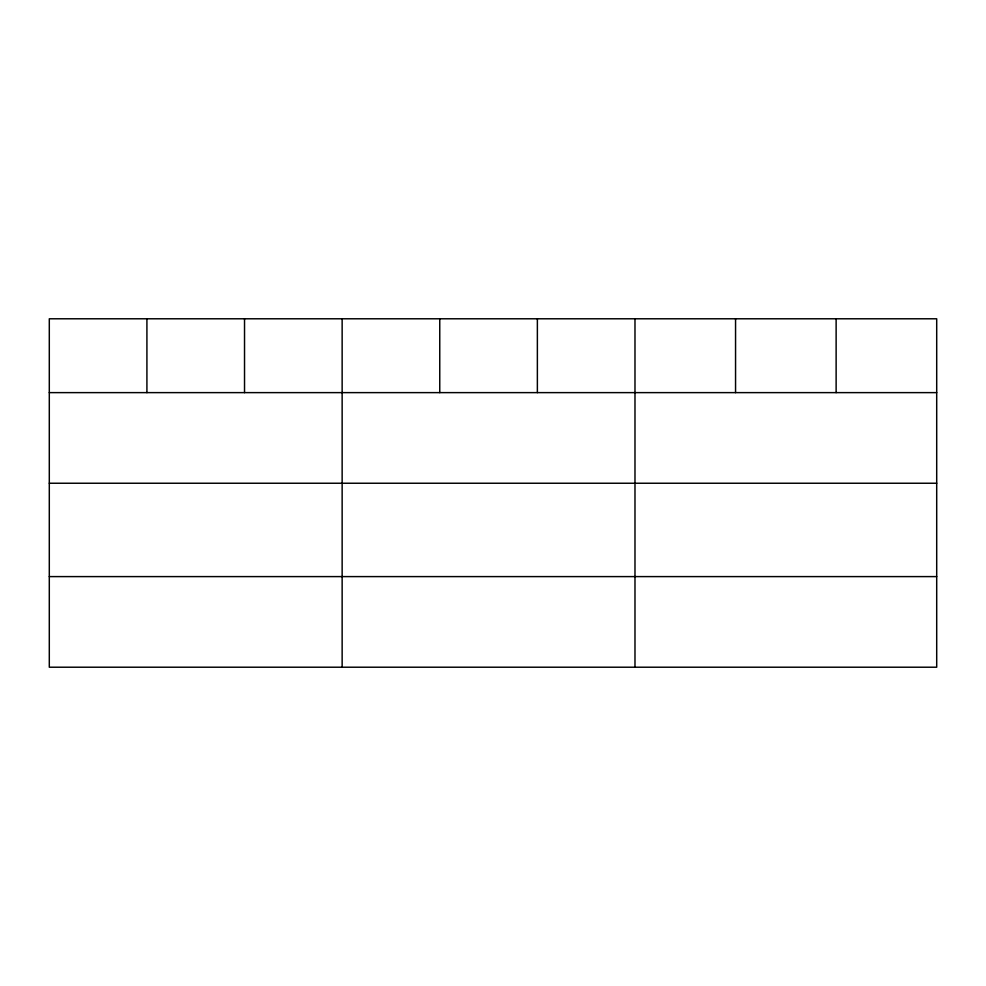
<?xml version="1.0" encoding="UTF-8"?>
<svg xmlns="http://www.w3.org/2000/svg" width="986" height="986" viewBox="0 0 986 986"><rect width="100%" height="100%" fill="white"/><g stroke="black" fill="none" stroke-linecap="round" stroke-linejoin="round"><path stroke-width="1.48" d="M936.7 483.239L936.7 318.786L49.3 318.786L49.3 667.214L936.7 667.214L936.7 483.239L49.3 483.239M49.3 392.625L936.7 392.625M49.3 576.6L936.7 576.6M836.128 318.786L836.128 392.625M735.556 318.786L735.556 392.625M634.984 318.786L634.984 667.214M537.37 318.786L537.37 392.625M439.756 318.786L439.756 392.625M342.142 318.786L342.142 667.214M244.528 318.786L244.528 392.625M146.914 318.786L146.914 392.625"/></g></svg>
